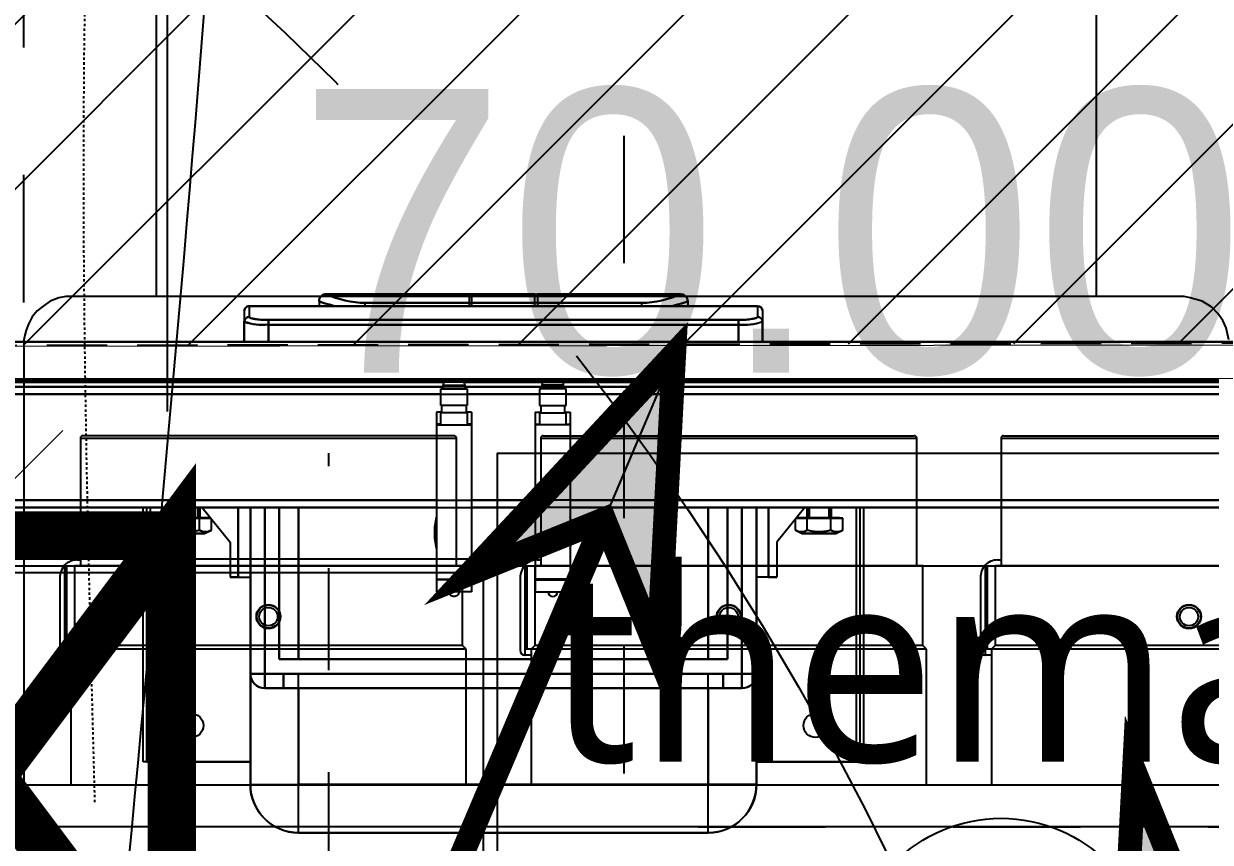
# Model space of a CAD drawing. Extents: x -2932 to 12371, y 2178 to 6224.
# Drawn here: x 4567.06 to 4616.3, y 4710.69 to 4744.65 of the extents above; entities that cross this region are included whole.
import ezdxf

# ---------------------------------------------------------------- set-up
doc = ezdxf.new("R2010")
doc.units = 0
doc.header["$PDMODE"] = 67
for name, pattern in [('ACAD_ISO02W100', [15, 12, -3]), ('prlm_ef', [0.165, 0.1, -0.065]), ('prlm_vmc', [0.282222, 0.141111, -0.141111]), ('Style de ligne -1', [0.41664, 0.20828, -0.20836]), ('Style de ligne -13', [0.147638, 0.098425, -0.049213])]:
    doc.linetypes.add(name, pattern=pattern)
doc.layers.get('0').update_dxf_attribs({"color": 252})
doc.layers.add('_GAZELEC-BOITE INCORPO', color=36, linetype='Continuous', lineweight=18)
doc.layers.add('_GAZELEC-RESERVATION 2', color=6, linetype='Continuous', lineweight=18)
for name, color, linetype in [('_GAZELEC-EAU CHAUDE', 1, 'Continuous'), ('B aménagement intérieur', 252, 'Continuous'), ('B GÈnÈral_Hatch', 252, 'Continuous'), ('B Général', 252, 'Continuous'), ('C ANNOTATIONS-prestations', 252, 'Continuous'), ('D SURFACES-shab', 252, 'Continuous'), ('GAZ-EU FLECHE', 42, 'Continuous'), ('GAZ-FLECHE VMC', 93, 'Continuous'), ('GAZ-GAZ N-1', 202, 'Continuous'), ('MTI900_Alu', 252, 'Continuous'), ('prlm-CHAUFF', 30, 'Continuous'), ('prlm-EAU-EF', 161, 'Continuous'), ('prlm-MOD', 64, 'Continuous')]:
    doc.layers.add(name, color=color, linetype=linetype)
doc.layers.add('prlm-ZEROPLOT', color=254, linetype='Continuous', plot=False)
doc.styles.add('Arial', font='arial.ttf')
doc.styles.add('Eurostile', font='')
doc.styles.add('prlm-chauff', font='trebucbi.ttf', dxfattribs={"height": 18})
doc.styles.get('Eurostile').set_extended_font_data('Eurostile')
doc.dimstyles.new('200', dxfattribs={"dimscale": 0.1, "dimtxt": 150, "dimasz": 25, "dimexe": 50, "dimexo": 50, "dimgap": 20, "dimtad": 1, "dimdec": 0, "dimdsep": 46, "dimtxsty": 'Arial', "dimblk1": 'DOTBLANK', "dimblk2": 'DOTBLANK', "dimsah": 1, "dimcen": 25, "dimclrd": 5, "dimclre": 5, "dimadec": 0, "dimazin": 0, "dimtfac": 1, "dimtdec": 0, "dimtmove": 0, "dimatfit": 3, "dimldrblk": 'DOTBLANK', "dimfxl": 50, "dimtolj": 1, "dimtzin": 0, "dimarcsym": 0})
doc.dimstyles.new('Arch', dxfattribs={"dimtxt": 11.765001, "dimasz": 11.224121, "dimexe": 15.875, "dimexo": 7.9375, "dimgap": 7.9375, "dimtad": 1, "dimdec": 1, "dimtxsty": 'Eurostile', "dimblk": 'B n1.VW_SLASH', "dimblk1": 'B n1.VW_SLASH', "dimblk2": 'B n1.VW_SLASH', "dimcen": 0, "dimdle": 7.9375, "dimazin": 0, "dimtfac": 1, "dimtdec": 1, "dimtix": 1, "dimtmove": 0, "dimatfit": 0, "dimldrblk": 'B n1.VW_FILLEDARROW', "dimfxl": 1, "dimfrac": 2, "dimtolj": 1, "dimarcsym": 0})

# ---------------------------------------------------------------- blocks, each defined once
blk = doc.blocks.new('A n1.200_wc-2')
at = {"layer": 'B Général', "linetype": 'Continuous'}
for p, q in [((-24.9, 0.1), (24.9, 0.1)), ((25, -20.1), (25, 0)), ((-19.5, -44.2), (-19.5, -21.9)), ((19.5, -44.2), (19.5, -21.9))]:
    blk.add_line(p, q, dxfattribs=at)
at = {"layer": 'B Général', "linetype": 'Continuous', "flags": 128}
blk.add_lwpolyline([(-25, -20.1), (-24.9, -20.6), (-24.75, -20.9), (-24.55, -21.2), (-24.3, -21.45), (-23.9, -21.7), (-23.4, -21.85), (-23.15, -21.9), (23.25, -21.9), (23.55, -21.85), (23.9, -21.7), (24.2, -21.5), (24.45, -21.3), (24.65, -21.05), (24.8, -20.75), (24.9, -20.5), (24.95, -20.3), (25, -20.1)], dxfattribs=at)
at = {"layer": 'B Général', "linetype": 'Continuous'}
blk.add_arc((24.9, 0), 0.1, 0, 90, dxfattribs=at)
blk = doc.blocks.new('A n1.Groupe-6-1')
at = {"layer": 'B Général', "linetype": 'Style de ligne -1', "ltscale": 25.4, "flags": 128}
blk.add_lwpolyline([(-35.4, 7.6), (35.6, 7.6), (35.6, -32.4), (-35.4, -32.4)], close=True, dxfattribs=at)
at = {"layer": 'B Général', "xscale": -1, "rotation": 270}
blk.add_blockref('A n1.200_wc-2', (35.5, 7.5), dxfattribs=at)
blk = doc.blocks.new('A n1.WC-plan-PMR')
at = {"layer": 'B Général', "linetype": 'Style de ligne -1', "ltscale": 25.4, "flags": 128}
blk.add_lwpolyline([(-114.5, 112.5), (15.5, 112.5), (15.5, 32.5), (-114.5, 32.5)], close=True, dxfattribs=at)
at = {"layer": 'B Général'}
blk.add_blockref('A n1.Groupe-6-1', (0, 0), dxfattribs=at)
blk = doc.blocks.new('A n1.T2 A25 (2D)')
at = {"layer": 'B GÈnÈral_Hatch', "linetype": 'Continuous'}
h = blk.add_hatch(dxfattribs=at)
h.set_pattern_fill('F_P__SOFFITE', color=256, style=0, pattern_type=2)
h.set_pattern_definition([(45, (0, 0.2205), (-3.527778, 3.30729), [])])
h.paths.add_polyline_path([(-48.998, 18.989), (-339.998, 18.989), (-339.996, -402.143), (-255.997, -402.143), (-255.996, -314.327), (-160.993, -314.143), (-160.997, -126.192), (-48.999, -126.192)])
at = {"layer": 'B Général', "linetype": 'Style de ligne -13', "ltscale": 25.4, "flags": 128}
blk.add_lwpolyline([(-48.998, 18.989), (-339.998, 18.989), (-339.996, -402.143), (-255.997, -402.143), (-255.996, -314.327), (-160.993, -314.143), (-160.997, -126.192), (-48.999, -126.192)], close=True, dxfattribs=at)
at = {"layer": 'D SURFACES-shab', "lineweight": 18, "flags": 128}
blk.add_lwpolyline([(-340.999, -401.96), (-255.997, -401.96), (-255.996, -314.327), (-160.996, -314.235), (-160.998, -281.9), (-160.998, -130.966), (-258.956, -130.966), (-258.999, -76.01), (-340.999, -76.01)], close=True, dxfattribs=at)
at = {"layer": 'B Général', "xscale": -1, "rotation": 90}
blk.add_blockref('A n1.WC-plan-PMR', (-193.399, -298.643), dxfattribs=at)
blk = doc.blocks.new('A n1.G 100_80')
at = {"layer": 'B Général', "linetype": 'Continuous'}
for p, q in [((48.52, 43.75), (48.52, -43.75)), ((49.353, 10.75), (48.52, 10.75)), ((49.8, 10.75), (49.353, 10.75)), ((50, 10.55), (49.551, 10.55)), ((50, 10.55), (50, 7.06)), ((48.52, 9.75), (49.23, 9.75)), ((49.23, 9.75), (49.23, -9.75)), ((49.428, 9.75), (49.23, 9.75)), ((49.428, -9.75), (49.428, 9.75)), ((50.2, 7.65), (50, 7.65)), ((50.5, 7.35), (50.5, 7.35)), ((50.5, 7.35), (50.5, 1.416)), ((49.997, -5.76), (49.997, 5.76)), ((49.997, 5.74), (50.134, 5.74)), ((50.134, 1.416), (50.134, 5.74)), ((50.134, 1.416), (49.997, 1.416)), ((49.997, 1.307), (50.134, 1.307)), ((50.5, 1.416), (50.134, 1.416)), ((50.134, -5.74), (50.134, 1.307)), ((50.134, 1.307), (50.5, 1.307)), ((50.5, 1.307), (50.5, -7.35)), ((49.997, -5.74), (50.134, -5.74)), ((50, -7.037), (50, -10.55)), ((50.5, -7.35), (50.5, -7.35)), ((50.2, -7.65), (50, -7.65)), ((49.23, -9.75), (48.52, -9.75)), ((49.23, -9.75), (49.428, -9.75)), ((48.52, -10.75), (49.353, -10.75)), ((49.8, -10.75), (49.353, -10.75)), ((50, -10.55), (49.551, -10.55))]:
    blk.add_line(p, q, dxfattribs=at)
at = {"layer": 'B Général', "linetype": 'Continuous', "flags": 128}
blk.add_lwpolyline([(9.5, -45), (9.5, 45), (48.52, 45), (48.52, -45)], close=True, dxfattribs=at)
for points in [[(49.23, 9.75, -0.052931), (49.238, 10.257, -0.052931), (49.353, 10.75)], [(49.8, 10.75, -0.198912), (49.941, 10.691, -0.198912), (50, 10.55)], [(49.998, 6.954, -0.015616), (50.088, 7.305, -0.015616), (50.2, 7.65)], [(50.2, 7.65, -0.198912), (50.412, 7.562, -0.198912), (50.5, 7.35)], [(50.134, 5.74, -0.052763), (50.232, 6.564, -0.052763), (50.5, 7.35)], [(50, -7.055), (50, -7.051, -0.000336), (49.997, -5.769), (49.997, -5.76)], [(50.5, -7.35, -0.052495), (50.232, -6.564, -0.052495), (50.134, -5.74)], [(50.2, -7.65, -0.015662), (50.088, -7.305, -0.015662), (49.998, -6.954)], [(50.5, -7.35, -0.198912), (50.412, -7.562, -0.198912), (50.2, -7.65)], [(49.353, -10.75, -0.057305), (49.234, -10.257, -0.057305), (49.23, -9.75)], [(50, -10.55, -0.198912), (49.941, -10.691, -0.198912), (49.8, -10.75)]]:
    blk.add_lwpolyline(points, format="xyb", dxfattribs=at)
blk.add_lwpolyline([(49.997, 5.76), (50, 7.067), (50, 7.068)], dxfattribs=at)
at = {"layer": 'B Général', "linetype": 'Continuous'}
for points, knots in [([(49.353, 10.75), (49.355, 10.75), (49.382, 10.75), (49.428, 10.736), (49.462, 10.717), (49.488, 10.698), (49.509, 10.674), (49.527, 10.647), (49.539, 10.619), (49.55, 10.579), (49.551, 10.554), (49.551, 10.552), (49.551, 10.55)], [0, 0, 0, 1, 2, 3, 4, 5, 6, 7, 8, 9, 9, 10, 10, 10]), ([(49.428, 9.75), (49.426, 10.038), (49.478, 10.413), (49.517, 10.522), (49.54, 10.549), (49.55, 10.55), (49.551, 10.55), (49.551, 10.55)], [0, 0, 0, 1, 2, 3, 4, 4, 5, 5, 5]), ([(49.551, -10.55), (49.517, -10.533), (49.484, -10.424), (49.425, -10.055), (49.428, -9.753), (49.428, -9.752), (49.428, -9.75)], [0, 0, 0, 1, 2, 3, 3, 4, 4, 4]), ([(49.551, -10.55), (49.551, -10.552), (49.55, -10.579), (49.537, -10.626), (49.518, -10.661), (49.499, -10.686), (49.475, -10.708), (49.449, -10.726), (49.421, -10.738), (49.382, -10.749), (49.356, -10.75), (49.355, -10.75), (49.353, -10.75)], [0, 0, 0, 1, 2, 3, 4, 5, 6, 7, 8, 9, 9, 10, 10, 10])]:
    blk.add_open_spline(points, degree=2, knots=knots, dxfattribs=at)
at = {"layer": 'C ANNOTATIONS-prestations'}
for p, q in [((46.87, 43.75), (46.87, -43.75)), ((46.97, -43.75), (46.97, 43.75)), ((41.65, 2.775), (41.65, 40.287)), ((41.95, 2.775), (41.95, 40.274)), ((46.35, 2.6), (46.35, 36.034)), ((46.65, 35.974), (46.65, 2.5)), ((46.85, 31.75), (46.85, 2.433)), ((31.1, 14.95), (41.65, 14.95)), ((31.1, 14.8), (31.1, 14.95)), ((31.1, 14.8), (41.65, 14.8)), ((31.1, 14.8), (31.1, 14.65)), ((31.1, 14.65), (31.1, 10.5)), ((31.1, 14.65), (41.65, 14.65)), ((40.56, 13.8), (40.704, 14.082)), ((40.56, 13.8), (40.56, 12.4)), ((40.704, 14.082), (41.2, 14.082)), ((41.2, 14.082), (41.2, 13.836)), ((41.2, 13.95), (41.22, 13.95)), ((41.2, 13.836), (41.2, 13.591)), ((41.22, 13.95), (41.22, 12.25)), ((40.704, 13.591), (41.2, 13.591)), ((41.2, 13.591), (41.2, 13.1)), ((41.22, 13.6), (41.65, 13.6)), ((41.65, 13.508), (41.22, 13.508)), ((41.2, 13.1), (41.2, 12.609)), ((41.65, 12.504), (40.205, 11.342)), ((40.704, 12.119), (40.56, 12.4)), ((40.704, 12.609), (41.2, 12.609)), ((41.2, 12.609), (41.2, 12.364)), ((41.2, 12.364), (41.2, 12.142)), ((41.65, 12.692), (41.22, 12.692)), ((41.65, 12.6), (41.22, 12.6)), ((40.704, 12.119), (41.171, 12.119)), ((41.22, 12.25), (41.2, 12.25)), ((38.75, 11.342), (38.75, 11)), ((40.205, 11.342), (38.75, 11.342)), ((38.75, 11), (41.65, 11)), ((38.75, 11), (38.75, 10.5)), ((34.75, 10.5), (30.15, 10.5)), ((30.15, 10.5), (30.15, 8.5)), ((41.65, 10.5), (34.75, 10.5)), ((34.75, 9.9), (34.75, 10.5)), ((34.15, 9.9), (34.15, 9.125)), ((34.75, 9.9), (34.15, 9.9)), ((34.75, 9.9), (41.65, 9.9)), ((34.75, 9.125), (34.75, 9.9)), ((34.15, 8.5), (34.15, 9.125)), ((34.75, 9.125), (34.15, 9.125)), ((35.35, -9.3), (35.35, 9.3)), ((41.65, 9.3), (35.35, 9.3)), ((28.15, 8.5), (28.15, -8.5)), ((28.15, 8.5), (30.15, 8.5)), ((30.15, -8.5), (30.15, 8.5)), ((30.15, 8.5), (34.15, 8.5)), ((34.15, 8.5), (34.15, -8.5)), ((34.15, 8.5), (34.742, 8.5)), ((34.742, -8.5), (34.742, 8.5)), ((41.65, 8.5), (35.35, 8.5)), ((38.65, 2.775), (38.15, 2.775)), ((38.15, 1.325), (38.15, 2.775)), ((38.65, 1.325), (38.65, 2.775)), ((38.675, 2.775), (38.65, 2.775)), ((38.675, 2.775), (38.675, 1.325)), ((45.075, 2.775), (38.675, 2.775)), ((45.075, 2.775), (45.075, 1.325)), ((45.1, 2.775), (45.075, 2.775)), ((45.075, 2.6), (45.575, 2.6)), ((45.6, 2.775), (45.1, 2.775)), ((45.1, 2.6), (45.1, 2.775)), ((45.575, 1.5), (45.575, 2.6)), ((45.575, 2.55), (45.875, 2.55)), ((45.6, 2.55), (45.6, 2.775)), ((45.875, 1.5), (45.875, 2.6)), ((45.875, 2.6), (46.575, 2.6)), ((46.575, 2.6), (46.575, 1.5)), ((46.575, 2.5), (46.725, 2.5)), ((46.725, 2.5), (46.725, 1.6)), ((45.575, 1.5), (45.075, 1.5)), ((45.1, 1.325), (45.1, 1.5)), ((45.875, 1.55), (45.575, 1.55)), ((45.6, 1.325), (45.6, 1.55)), ((46.575, 1.5), (45.875, 1.5)), ((46.35, -36.044), (46.35, 1.5)), ((46.725, 1.6), (46.575, 1.6)), ((46.65, 1.6), (46.65, -35.984)), ((46.85, 1.667), (46.85, -31.75)), ((38.65, 1.325), (38.15, 1.325)), ((38.675, 1.325), (38.65, 1.325)), ((45.075, 1.325), (38.675, 1.325)), ((41.65, -40.287), (41.65, 1.325)), ((41.95, -40.274), (41.95, 1.325)), ((45.1, 1.325), (45.075, 1.325)), ((45.6, 1.325), (45.1, 1.325)), ((28.15, -8.5), (30.15, -8.5)), ((34.15, -8.5), (30.15, -8.5)), ((30.15, -10.5), (30.15, -8.5)), ((34.15, -9.124), (34.15, -8.5)), ((34.15, -8.5), (34.742, -8.5)), ((35.35, -8.5), (41.65, -8.5)), ((34.15, -9.124), (34.15, -9.9)), ((34.15, -9.124), (34.75, -9.124)), ((34.75, -9.9), (34.75, -9.124)), ((35.35, -9.3), (41.65, -9.3)), ((34.15, -9.9), (34.75, -9.9)), ((41.65, -9.9), (34.75, -9.9)), ((34.75, -10.5), (34.75, -9.9)), ((30.15, -10.5), (34.75, -10.5)), ((31.1, -10.5), (31.1, -14.65)), ((34.75, -10.5), (41.65, -10.5)), ((38.75, -11), (38.75, -10.5)), ((41.65, -11), (38.75, -11)), ((38.75, -11), (38.75, -11.342)), ((40.205, -11.342), (38.75, -11.342)), ((41.65, -12.504), (40.205, -11.342)), ((40.56, -12.4), (40.704, -12.118)), ((40.704, -12.118), (41.171, -12.118)), ((41.2, -12.142), (41.2, -12.364)), ((41.2, -12.25), (41.22, -12.25)), ((41.22, -12.25), (41.22, -13.95)), ((40.56, -12.4), (40.56, -13.8)), ((40.704, -12.609), (41.2, -12.609)), ((41.2, -12.364), (41.2, -12.609)), ((41.2, -12.609), (41.2, -13.1)), ((41.22, -12.6), (41.65, -12.6)), ((41.65, -12.692), (41.22, -12.692)), ((41.2, -13.1), (41.2, -13.591)), ((40.704, -13.591), (41.2, -13.591)), ((41.2, -13.591), (41.2, -13.836)), ((41.65, -13.508), (41.22, -13.508)), ((41.65, -13.6), (41.22, -13.6)), ((40.704, -14.081), (40.56, -13.8)), ((40.704, -14.081), (41.2, -14.081)), ((41.2, -13.836), (41.2, -14.081)), ((41.22, -13.95), (41.2, -13.95)), ((31.1, -14.65), (31.1, -14.8)), ((31.1, -14.65), (41.65, -14.65)), ((31.1, -14.8), (41.65, -14.8)), ((31.1, -14.8), (31.1, -14.95)), ((31.1, -14.95), (41.65, -14.95))]:
    blk.add_line(p, q, dxfattribs=at)
at = {"layer": 'C ANNOTATIONS-prestations', "flags": 128}
for points in [[(40.704, 13.591, -0.132797), (40.637, 13.836, -0.132797), (40.704, 14.082)], [(40.704, 12.119, -0.132797), (40.637, 12.364, -0.132797), (40.704, 12.609)], [(28.15, 8.5, -0.198912), (28.736, 9.914, -0.198912), (30.15, 10.5)], [(34.15, 9.9, -0.198912), (34.326, 10.324, -0.198912), (34.75, 10.5)], [(39.95, 2.775, -0.057544), (40.6, 2.85, -0.057544), (41.25, 2.775)], [(46.725, 2.5, -0.16547), (46.816, 2.469, -0.16547), (46.87, 2.388)], [(38.15, 1.85, -0.414214), (37.95, 2.05, -0.414214), (38.15, 2.25)], [(46.87, 1.712, -0.16547), (46.816, 1.631, -0.16547), (46.725, 1.6)], [(30.15, -10.5, -0.198912), (28.736, -9.914, -0.198912), (28.15, -8.5)], [(34.75, -10.5, -0.198912), (34.326, -10.324, -0.198912), (34.15, -9.9)], [(40.704, -12.609, -0.132797), (40.637, -12.364, -0.132797), (40.704, -12.118)], [(40.704, -14.081, -0.132797), (40.637, -13.836, -0.132797), (40.704, -13.591)]]:
    blk.add_lwpolyline(points, format="xyb", dxfattribs=at)
blk.add_lwpolyline([(34.75, -9.124), (34.742, -8.506), (34.742, -8.5)], dxfattribs=at)
at = {"layer": 'C ANNOTATIONS-prestations'}
for centre in [(32.6, 12.95), (32.6, -12.95)]:
    blk.add_circle(centre, 0.5, dxfattribs=at)
for points in [[(40.704, 13.591), (40.575, 13.098), (40.702, 12.615), (40.703, 12.612), (40.704, 12.609)], [(34.742, 8.5), (34.746, 8.812), (34.75, 9.118), (34.75, 9.121), (34.75, 9.125)], [(40.704, -12.609), (40.575, -13.102), (40.702, -13.585), (40.703, -13.588), (40.704, -13.591)]]:
    blk.add_open_spline(points, degree=2, knots=[0, 0, 0, 1, 1, 2, 2, 2], dxfattribs=at)
blk = doc.blocks.new('xi.thema+')
at = {"layer": 'prlm-CHAUFF', "color": 7, "linetype": 'prlm_vmc', "ltscale": 30}
blk.add_lwpolyline([(-27.9, 0), (-27.9, 34.4)], dxfattribs=at)
at = {"layer": 'prlm-CHAUFF', "color": 0}
blk.add_lwpolyline([(-20.9, 0), (-20.9, 34.4), (20.9, 34.4), (20.9, 0)], close=True, dxfattribs=at)
blk.add_circle((0, 13), 6.25, dxfattribs=at)
at = {"layer": 'prlm-CHAUFF', "color": 0, "insert": (0, 25.539), "char_height": 8, "width": 7.19706, "attachment_point": 5, "style": 'prlm-chauff'}
blk.add_mtext('thema+', dxfattribs=at)
blk = doc.blocks.new('A n1.MTI900_Alu_390')
at = {"layer": 'MTI900_Alu', "color": 1, "linetype": 'Continuous'}
for p, q in [((-0.85, -1.865), (0.85, -1.865)), ((-0.85, -1.865), (-0.85, -2.065)), ((0.85, -1.865), (0.85, -2.065)), ((-1.05, -2.525), (-1.05, -2.065)), ((-1.05, -2.065), (-0.85, -2.065)), ((0.85, -2.065), (-0.85, -2.065)), ((-0.85, -2.065), (-0.85, -2.465)), ((0.85, -2.465), (0.85, -2.065)), ((1.05, -2.065), (0.85, -2.065)), ((1.05, -2.065), (1.05, -2.525)), ((-1.495, -2.16), (-1.495, -3.215)), ((-1.48, -2.16), (-1.495, -2.16)), ((-1.48, -2.16), (-1.48, -3.215)), ((-1.48, -2.16), (-1.465, -2.16)), ((-1.465, -2.16), (-1.05, -2.16)), ((-1.465, -2.16), (-1.465, -3.215)), ((1.05, -2.16), (1.465, -2.16)), ((1.465, -2.16), (1.48, -2.16)), ((1.465, -2.16), (1.465, -3.215)), ((1.48, -2.16), (1.48, -3.215)), ((1.48, -2.16), (1.495, -2.16)), ((1.495, -2.16), (1.495, -3.215)), ((-0.99, -2.465), (-0.9124, -2.465)), ((-0.99, -2.525), (-0.99, -2.465)), ((-0.85, -2.465), (-0.9124, -2.465)), ((-0.9124, -2.525), (-0.9124, -2.465)), ((-0.85, -2.465), (0.85, -2.465)), ((-0.85, -2.465), (-0.85, -2.5242)), ((0.9124, -2.465), (0.85, -2.465)), ((0.85, -2.465), (0.85, -2.5242)), ((0.9124, -2.465), (0.99, -2.465)), ((0.9124, -2.465), (0.9124, -2.525)), ((0.99, -2.465), (0.99, -2.525)), ((-1.05, -3.215), (-1.05, -2.525)), ((-0.99, -2.525), (-1.05, -2.525)), ((-0.99, -2.525), (-0.99, -3.215)), ((-0.9124, -2.525), (-0.99, -2.525)), ((0.85, -2.5242), (-0.85, -2.5242)), ((0.99, -2.525), (0.9124, -2.525)), ((0.99, -3.215), (0.99, -2.525)), ((1.05, -2.525), (0.99, -2.525)), ((1.05, -2.525), (1.05, -3.215)), ((0.93, -2.585), (-0.93, -2.585)), ((-0.93, -3.215), (-0.93, -2.585)), ((-0.85, -3.215), (-0.85, -2.585)), ((0.85, -2.585), (0.85, -3.215)), ((0.93, -2.585), (0.93, -3.215)), ((-0.2775, -2.915), (-0.2775, -2.865)), ((-0.1325, -2.865), (-0.2775, -2.865)), ((-0.1325, -2.915), (-0.1325, -2.865)), ((-1.1342, -2.925), (-1.1, -2.925)), ((-1.1342, -3.0705), (-1.1342, -2.925)), ((-1.1, -2.925), (-1.1, -3.215)), ((-1.1, -2.925), (-1.05, -2.925)), ((-0.1325, -2.915), (-0.2775, -2.915)), ((-0.2775, -2.9175), (-0.2775, -2.915)), ((-0.2775, -2.9175), (-0.1325, -2.9175)), ((-0.2775, -3.5575), (-0.2775, -2.9175)), ((-0.1325, -2.9175), (-0.1325, -2.915)), ((-0.1325, -3.5575), (-0.1325, -2.9175)), ((1.1, -2.925), (1.05, -2.925)), ((1.1, -3.215), (1.1, -2.925)), ((1.1, -2.925), (1.1342, -2.925)), ((1.1342, -3.0705), (1.1342, -2.925)), ((-1.2504, -3.215), (-1.1342, -3.0705)), ((1.2504, -3.215), (1.1342, -3.0705)), ((-1.38, -3.106), (-1.4081, -3.1204)), ((-1.4081, -3.1204), (-1.4081, -3.17)), ((-1.38, -3.106), (-1.24, -3.106)), ((-1.3591, -3.1204), (-1.3591, -3.17)), ((-1.2609, -3.1204), (-1.2609, -3.17)), ((-1.2119, -3.1204), (-1.24, -3.106)), ((-1.2119, -3.1204), (-1.2119, -3.1671)), ((1.24, -3.106), (1.2119, -3.1204)), ((1.2119, -3.1204), (1.2119, -3.1671)), ((1.24, -3.106), (1.38, -3.106)), ((1.2609, -3.1204), (1.2609, -3.17)), ((1.3591, -3.1204), (1.3591, -3.17)), ((1.4081, -3.1204), (1.38, -3.106)), ((1.4081, -3.1204), (1.4081, -3.17)), ((-1.4081, -3.17), (-1.3836, -3.17)), ((-1.395, -3.17), (-1.395, -3.172)), ((-1.395, -3.172), (-1.225, -3.172)), ((-1.3836, -3.17), (-1.3591, -3.17)), ((-1.36, -3.172), (-1.36, -3.215)), ((-1.3591, -3.17), (-1.31, -3.17)), ((-1.3508, -3.215), (-1.3508, -3.172)), ((-1.31, -3.17), (-1.2609, -3.17)), ((-1.2692, -3.215), (-1.2692, -3.172)), ((-1.2609, -3.17), (-1.2364, -3.17)), ((-1.26, -3.215), (-1.26, -3.172)), ((-1.2364, -3.17), (-1.2142, -3.17)), ((-1.225, -3.172), (-1.225, -3.17)), ((1.2142, -3.17), (1.2364, -3.17)), ((1.225, -3.17), (1.225, -3.172)), ((1.225, -3.172), (1.395, -3.172)), ((1.2364, -3.17), (1.2609, -3.17)), ((1.26, -3.172), (1.26, -3.215)), ((1.2609, -3.17), (1.31, -3.17)), ((1.2692, -3.215), (1.2692, -3.172)), ((1.31, -3.17), (1.3591, -3.17)), ((1.3508, -3.215), (1.3508, -3.172)), ((1.3591, -3.17), (1.3836, -3.17)), ((1.36, -3.215), (1.36, -3.172)), ((1.3836, -3.17), (1.4081, -3.17)), ((1.395, -3.172), (1.395, -3.17)), ((-0.2775, -3.215), (-4.0287, -3.215)), ((-0.2775, -3.245), (-4.0274, -3.245)), ((4.0287, -3.215), (-0.1325, -3.215)), ((4.0274, -3.245), (-0.1325, -3.245)), ((-0.2775, -3.5575), (-0.1325, -3.5575)), ((-0.2775, -3.56), (-0.2775, -3.5575)), ((-0.2775, -3.61), (-0.2775, -3.56)), ((-0.26, -3.56), (-0.2775, -3.56)), ((-0.26, -3.5575), (-0.26, -3.6075)), ((-0.15, -3.6075), (-0.15, -3.5575)), ((-0.1325, -3.56), (-0.15, -3.56)), ((-0.1325, -3.56), (-0.1325, -3.5575)), ((-0.1325, -3.61), (-0.1325, -3.56)), ((-0.255, -3.61), (-0.2775, -3.61)), ((-0.15, -3.6075), (-0.26, -3.6075)), ((-0.15, -3.6375), (-0.26, -3.6375)), ((-0.26, -3.6375), (-0.26, -3.7075)), ((-0.255, -3.6075), (-0.255, -3.6375)), ((-0.155, -3.6375), (-0.155, -3.6075)), ((-0.1325, -3.61), (-0.155, -3.61)), ((-0.15, -3.7075), (-0.15, -3.6375)), ((-0.26, -3.685), (-3.6034, -3.685)), ((3.6044, -3.685), (-0.15, -3.685)), ((-4.375, -3.737), (4.375, -3.737)), ((-3.5974, -3.715), (-0.25, -3.715)), ((-3.175, -3.735), (-0.2433, -3.735)), ((-0.26, -3.7075), (-0.15, -3.7075)), ((-0.25, -3.7075), (-0.25, -3.7225)), ((-0.25, -3.7225), (-0.16, -3.7225)), ((-0.1667, -3.735), (3.175, -3.735)), ((-0.16, -3.7225), (-0.16, -3.7075)), ((-0.16, -3.715), (3.5984, -3.715)), ((4.375, -3.747), (-4.375, -3.747)), ((-4.375, -3.902), (4.375, -3.902)), ((-1.075, -3.9853), (-1.075, -3.902)), ((-0.975, -3.902), (-0.975, -3.973)), ((0.975, -3.973), (0.975, -3.902)), ((1.075, -3.902), (1.075, -3.9853)), ((-1.075, -4.03), (-1.075, -3.9853)), ((-0.975, -3.973), (0.975, -3.973)), ((-0.975, -3.9928), (-0.975, -3.973)), ((0.975, -3.973), (0.975, -3.9928)), ((1.075, -4.03), (1.075, -3.9853)), ((-1.055, -4.05), (-1.055, -4.0051)), ((0.975, -3.9928), (-0.975, -3.9928)), ((1.055, -4.05), (1.055, -4.0051)), ((-1.055, -4.05), (-0.706, -4.05)), ((-0.765, -4.07), (-0.765, -4.05)), ((0.576, -4.0497), (-0.576, -4.0497)), ((-0.574, -4.0497), (-0.574, -4.0634)), ((-0.1416, -4.0634), (-0.574, -4.0634)), ((-0.1416, -4.0634), (-0.1416, -4.0497)), ((-0.1416, -4.1), (-0.1416, -4.0634)), ((-0.1307, -4.0497), (-0.1307, -4.0634)), ((0.574, -4.0634), (-0.1307, -4.0634)), ((-0.1307, -4.0634), (-0.1307, -4.1)), ((0.574, -4.0497), (0.574, -4.0634)), ((0.7037, -4.05), (1.055, -4.05)), ((0.765, -4.07), (0.765, -4.05)), ((-0.735, -4.1), (-0.735, -4.1)), ((-0.735, -4.1), (-0.1416, -4.1)), ((-0.1307, -4.1), (0.735, -4.1)), ((0.735, -4.1), (0.735, -4.1))]:
    blk.add_line(p, q, dxfattribs=at)
for centre in [(-1.295, -2.31), (1.295, -2.31)]:
    blk.add_circle(centre, 0.05, dxfattribs=at)
for centre, radius, start, end in [((-0.85, -2.065), 0.2, 90, 180), ((0.85, -2.065), 0.2, 0, 90), ((-0.99, -2.525), 0.06, 90, 180), ((0.99, -2.525), 0.06, 0, 90), ((-0.205, -2.865), 0.02, 0, 180), ((0, -3.11), 0.285, 166.8264, 193.1736), ((-1.3836, -3.1624), 0.0487, 59.7422, 120.2578), ((-1.2364, -3.1624), 0.0487, 59.7422, 120.2578), ((1.2364, -3.1624), 0.0487, 59.7422, 120.2578), ((1.3836, -3.1624), 0.0487, 59.7422, 120.2578), ((-0.235, -3.7225), 0.015, 180, 255.1649), ((-0.175, -3.7225), 0.015, 284.8351, 0), ((-0.9965, -4.212), 0.2399, 84.8699, 109.1091), ((0.9987, -4.1937), 0.2219, 69.8915, 96.1295), ((-1.055, -4.03), 0.02, 180, 270), ((1.055, -4.03), 0.02, 270, 0), ((-0.5689, -4.6164), 0.5805, 102.5837, 109.7412), ((-0.735, -4.07), 0.03, 180, 270), ((-0.5689, -4.4578), 0.3944, 90.7355, 114.8981), ((0.5685, -4.4598), 0.3964, 65.1634, 89.203), ((0.5693, -4.6145), 0.5786, 70.2259, 77.4042), ((0.735, -4.07), 0.03, 270, 0)]:
    blk.add_arc(centre, radius, start, end, dxfattribs=at)
for centre, major_axis, start_param, end_param in [((-1.055, -3.9853), (0.02, 0), 3.141593, 4.712389), ((1.055, -3.9853), (-0.02, 0), 1.570796, 3.141593)]:
    blk.add_ellipse(centre, major_axis=major_axis, ratio=0.989815, start_param=start_param, end_param=end_param, dxfattribs=at)
for points, knots in [([(-0.85, -2.5242), (-0.8604, -2.5242), (-0.8708, -2.5243), (-0.8916, -2.5247), (-0.902, -2.525), (-0.9124, -2.525)], [0, 0, 0, 0, 0.5, 0.5, 1, 1, 1, 1]), ([(0.9124, -2.525), (0.902, -2.525), (0.8916, -2.5247), (0.8708, -2.5243), (0.8604, -2.5242), (0.85, -2.5242)], [0, 0, 0, 0, 0.5, 0.5, 1, 1, 1, 1]), ([(-1.3591, -3.1204), (-1.3511, -3.1183), (-1.343, -3.1166), (-1.3306, -3.1149), (-1.3265, -3.1144), (-1.3182, -3.1138), (-1.3141, -3.1137), (-1.3017, -3.1137), (-1.2935, -3.1143), (-1.2772, -3.1166), (-1.269, -3.1183), (-1.2609, -3.1204)], [0, 0, 0, 0, 0.25, 0.25, 0.375, 0.375, 0.5, 0.5, 0.75, 0.75, 1, 1, 1, 1]), ([(1.2609, -3.1204), (1.269, -3.1183), (1.2772, -3.1166), (1.2935, -3.1143), (1.3017, -3.1137), (1.3141, -3.1137), (1.3182, -3.1138), (1.3265, -3.1144), (1.3306, -3.1149), (1.343, -3.1166), (1.3511, -3.1183), (1.3591, -3.1204)], [0, 0, 0, 0, 0.25, 0.25, 0.5, 0.5, 0.625, 0.625, 0.75, 0.75, 1, 1, 1, 1]), ([(-0.975, -3.9928), (-0.9803, -3.9928), (-0.9856, -3.9929), (-0.996, -3.9932), (-1.0011, -3.9934), (-1.0083, -3.9939), (-1.0107, -3.9941), (-1.0153, -3.9945), (-1.0176, -3.9947), (-1.0241, -3.9955), (-1.0281, -3.996), (-1.0355, -3.9972), (-1.0388, -3.9978), (-1.0446, -3.9991), (-1.047, -3.9998), (-1.05, -4.0009), (-1.0509, -4.0013), (-1.0524, -4.0021), (-1.053, -4.0024), (-1.0545, -4.0036), (-1.055, -4.0043), (-1.055, -4.0051)], [0, 0, 0, 0, 0.125, 0.125, 0.25, 0.25, 0.3125, 0.3125, 0.375, 0.375, 0.5, 0.5, 0.625, 0.625, 0.75, 0.75, 0.8125, 0.8125, 0.875, 0.875, 1, 1, 1, 1]), ([(1.055, -4.0051), (1.055, -4.0043), (1.0545, -4.0036), (1.053, -4.0024), (1.0523, -4.002), (1.0508, -4.0013), (1.0491, -4.0006), (1.0469, -3.9998), (1.0444, -3.9991), (1.0431, -3.9988), (1.0387, -3.9978), (1.0354, -3.9971), (1.0299, -3.9963), (1.028, -3.996), (1.0239, -3.9955), (1.0218, -3.9952), (1.0153, -3.9945), (1.0107, -3.9941), (1.0034, -3.9936), (1.0009, -3.9935), (0.9958, -3.9932), (0.9933, -3.9931), (0.9856, -3.9929), (0.9803, -3.9928), (0.975, -3.9928)], [0, 0, 0, 0, 0.125, 0.125, 0.1875, 0.1875, 0.25, 0.3125, 0.3125, 0.375, 0.375, 0.5, 0.5, 0.5625, 0.5625, 0.625, 0.625, 0.75, 0.75, 0.8125, 0.8125, 0.875, 0.875, 1, 1, 1, 1]), ([(-0.576, -4.0497), (-0.5891, -4.0497), (-0.6021, -4.0497), (-0.6211, -4.0498), (-0.6274, -4.0498), (-0.6399, -4.0498), (-0.6461, -4.0498), (-0.6642, -4.0499), (-0.6756, -4.0499), (-0.6918, -4.05), (-0.6971, -4.05), (-0.7038, -4.05), (-0.7053, -4.05), (-0.7068, -4.05)], [0, 0, 0, 0, 0.125, 0.125, 0.1875, 0.1875, 0.25, 0.25, 0.375, 0.375, 0.4375, 0.4375, 0.4568651, 0.4568651, 0.4568651, 0.4568651]), ([(0.7055, -4.05), (0.6995, -4.05), (0.6933, -4.05), (0.6813, -4.05), (0.6756, -4.0499), (0.6642, -4.0499), (0.6524, -4.0499), (0.6402, -4.0498), (0.6278, -4.0498), (0.6214, -4.0498), (0.6021, -4.0497), (0.5891, -4.0497), (0.576, -4.0497)], [0.5494968, 0.5494968, 0.5494968, 0.5494968, 0.625, 0.625, 0.6875, 0.6875, 0.75, 0.8125, 0.8125, 0.875, 0.875, 1, 1, 1, 1])]:
    blk.add_open_spline(points, degree=3, knots=knots, dxfattribs=at)
blk = doc.blocks.new('xi.uta-yzen-g')
at = {"layer": 'prlm-CHAUFF', "ltscale": 50}
for p, q in [((-17.3, 35.02), (-1.7, 35.02)), ((-17.3, 35.02), (-17.3, 29.72)), ((-1.8, 35.12), (-17.2, 35.12)), ((-1.7, 29.72), (-1.7, 35.02)), ((1.8, 35.02), (17.4, 35.02)), ((1.8, 35.02), (1.8, 29.72)), ((1.9, 35.12), (17.3, 35.12)), ((17.4, 29.72), (17.4, 35.02)), ((20.9, 35.02), (36.5, 35.02)), ((20.9, 35.02), (20.9, 29.72)), ((21, 35.12), (36.4, 35.12)), ((-17.956, 29.72), (-17.55, 29.72)), ((-17.956, 29.72), (-17.956, 26.02)), ((-17.9, 29.72), (-17.9, 26.27)), ((-17.88, 29.72), (-17.88, 26.27)), ((-1.45, 29.72), (-17.55, 29.72)), ((-17.55, 29.72), (-17.55, 26.42)), ((-17.45, 29.97), (-17.3, 29.97)), ((-1.45, 26.42), (-1.45, 29.72)), ((1.144, 29.72), (1.55, 29.72)), ((1.144, 29.72), (1.144, 26.02)), ((1.2, 29.72), (1.2, 26.27)), ((1.22, 29.72), (1.22, 26.27)), ((17.65, 29.72), (1.55, 29.72)), ((1.55, 29.72), (1.55, 26.42)), ((1.65, 29.97), (1.8, 29.97)), ((17.65, 26.42), (17.65, 29.72)), ((20.244, 29.72), (20.65, 29.72)), ((20.244, 29.72), (20.244, 26.02)), ((20.3, 29.72), (20.3, 26.27)), ((20.32, 29.72), (20.32, 26.27)), ((36.75, 29.72), (20.65, 29.72)), ((20.65, 29.72), (20.65, 26.42)), ((20.75, 29.97), (20.9, 29.97)), ((-18.15, 29.216), (-18.15, 26.22)), ((0.95, 29.216), (0.95, 26.22)), ((20.05, 29.216), (20.05, 26.22)), ((-17.9, 28.42), (-17.88, 28.42)), ((-17.88, 28.07), (-17.9, 28.07)), ((1.2, 28.42), (1.22, 28.42)), ((1.22, 28.07), (1.2, 28.07)), ((20.3, 28.42), (20.32, 28.42)), ((20.32, 28.07), (20.3, 28.07)), ((-17.9, 27.693), (-17.88, 27.693)), ((1.2, 27.693), (1.22, 27.693)), ((20.3, 27.693), (20.32, 27.693)), ((-17.88, 27.343), (-17.9, 27.343)), ((-17.9, 27.293), (-17.88, 27.293)), ((-17.88, 27.193), (-17.9, 27.193)), ((1.22, 27.343), (1.2, 27.343)), ((1.2, 27.293), (1.22, 27.293)), ((1.22, 27.193), (1.2, 27.193)), ((20.32, 27.343), (20.3, 27.343)), ((20.3, 27.293), (20.32, 27.293)), ((20.32, 27.193), (20.3, 27.193)), ((-17.88, 26.27), (-17.9, 26.27)), ((-17.7, 26.27), (-17.88, 26.27)), ((-17.55, 26.42), (-17.7, 26.27)), ((-1.3, 26.27), (-17.7, 26.27)), ((-17.7, 26.27), (-17.7, 20.62)), ((-1.45, 26.42), (-17.55, 26.42)), ((-1.3, 26.27), (-1.45, 26.42)), ((-1.3, 20.62), (-1.3, 26.27)), ((1.22, 26.27), (1.2, 26.27)), ((1.4, 26.27), (1.22, 26.27)), ((1.55, 26.42), (1.4, 26.27)), ((17.8, 26.27), (1.4, 26.27)), ((1.4, 26.27), (1.4, 20.62)), ((17.65, 26.42), (1.55, 26.42)), ((17.8, 26.27), (17.65, 26.42)), ((17.8, 20.62), (17.8, 26.27)), ((20.32, 26.27), (20.3, 26.27)), ((20.5, 26.27), (20.32, 26.27)), ((20.65, 26.42), (20.5, 26.27)), ((36.9, 26.27), (20.5, 26.27)), ((20.5, 26.27), (20.5, 20.62)), ((36.75, 26.42), (20.65, 26.42)), ((-17.7, 26.02), (-17.95, 26.02)), ((1.4, 26.02), (1.15, 26.02)), ((20.5, 26.02), (20.25, 26.02))]:
    blk.add_line(p, q, dxfattribs=at)
for points in [[(-39, 30), (-39, 0), (0, 0), (0, 30)], [(-38.429, 29.429), (-38.429, 0.571), (-0.571, 0.571), (-0.571, 29.429)], [(-40.5, 20.62), (-40.5, 3.9), (40.5, 3.9), (40.5, 20.62)]]:
    blk.add_lwpolyline(points, close=True, dxfattribs=at)
for centre, radius in [((-9.5, 27.62), 0.5), ((-9.5, 27.62), 0.48), ((9.6, 27.62), 0.5), ((9.6, 27.62), 0.48), ((28.7, 27.62), 0.5), ((28.7, 27.62), 0.48), ((-9.5, 27.62), 0.38), ((9.6, 27.62), 0.38), ((28.7, 27.62), 0.38)]:
    blk.add_circle(centre, radius, dxfattribs=at)
for centre, radius, start, end in [((-17.2, 35.02), 0.1, 90, 180), ((-1.8, 35.02), 0.1, 0, 90), ((1.9, 35.02), 0.1, 90, 180), ((17.3, 35.02), 0.1, 0, 90), ((21, 35.02), 0.1, 90, 180), ((-17.375, 29.24), 0.776, 138.5248, 181.7675), ((-17.45, 29.27), 0.7, 90, 136.2731), ((1.725, 29.24), 0.776, 138.5248, 181.7675), ((1.65, 29.27), 0.7, 90, 136.2731), ((20.825, 29.24), 0.776, 138.5248, 181.7675), ((20.75, 29.27), 0.7, 90, 136.2731), ((-17.95, 26.22), 0.2, 180, 268.3239), ((1.15, 26.22), 0.2, 180, 268.3239), ((20.25, 26.22), 0.2, 180, 268.3239), ((-17.95, 26.22), 0.2, 268.3239, 270), ((1.15, 26.22), 0.2, 268.3239, 270), ((20.25, 26.22), 0.2, 268.3239, 270)]:
    blk.add_arc(centre, radius, start, end, dxfattribs=at)
for centre, major_axis, ratio, start_param, end_param in [((-17.45, 28.959), (-0.45, 0), 0.974723, 5.983927, 6.283185), ((1.65, 28.959), (-0.45, 0), 0.974723, 5.983927, 6.283185), ((20.75, 28.959), (-0.45, 0), 0.974723, 5.983927, 6.283185), ((-17.45, 28.603), (-0.45, 0), 0.974723, 5.983927, 6.283185), ((-16.65, 28.603), (-1.25, 0), 0.146694, 0, 0.179125), ((1.65, 28.603), (-0.45, 0), 0.974723, 5.983927, 6.283185), ((2.45, 28.603), (-1.25, 0), 0.146694, 0, 0.179125), ((20.75, 28.603), (-0.45, 0), 0.974723, 5.983927, 6.283185), ((21.55, 28.603), (-1.25, 0), 0.146694, 0, 0.179125)]:
    blk.add_ellipse(centre, major_axis=major_axis, ratio=ratio, start_param=start_param, end_param=end_param, dxfattribs=at)
for points in [[(-17.882, 29.391), (-17.886, 29.379), (-17.889, 29.366), (-17.897, 29.324), (-17.9, 29.294), (-17.9, 29.265)], [(1.218, 29.391), (1.214, 29.379), (1.211, 29.366), (1.203, 29.324), (1.2, 29.294), (1.2, 29.265)], [(20.318, 29.391), (20.314, 29.379), (20.311, 29.366), (20.303, 29.324), (20.3, 29.294), (20.3, 29.265)]]:
    blk.add_open_spline(points, degree=3, knots=[0.8185803, 0.8185803, 0.8185803, 0.8185803, 0.875, 0.875, 1, 1, 1, 1], dxfattribs=at)
blk = doc.blocks.new('xi.dchrob')
at = {"layer": 'prlm-ZEROPLOT', "color": 253, "linetype": 'ACAD_ISO02W100', "ltscale": 5}
for radius in [180, 120]:
    blk.add_circle((13.375, 0), radius, dxfattribs=at)
blk = doc.blocks.new('B n1.VW_SLASH')
at = {"linetype": 'ByBlock', "lineweight": -2}
blk.add_line((0.7072, 0), (-1, 0), dxfattribs=at)
at = {"linetype": 'Continuous', "lineweight": 20, "flags": 128}
blk.add_lwpolyline([(0.5001, 0.5001), (-0.5001, -0.5001)], dxfattribs=at)
blk = doc.blocks.new('*D253')
at = {"layer": '_GAZELEC-RESERVATION 2', "color": 0, "lineweight": -2, "transparency": 16777216}
for p, q in [((4563.065, 4691.412), (4563.065, 4738.033)), ((4633.065, 4691.412), (4633.065, 4738.033)), ((4574.29, 4722.158), (4621.841, 4722.158))]:
    blk.add_line(p, q, dxfattribs=at)
at = {"layer": 'Defpoints', "color": 0, "transparency": 16777216}
for p in [(4633.065, 4722.158), (4563.065, 4683.475), (4633.065, 4683.475)]:
    blk.add_point(p, dxfattribs=at)
at = {"layer": '_GAZELEC-RESERVATION 2', "color": 0, "lineweight": -2, "transparency": 16777216, "xscale": 11.22412109375, "yscale": 11.22412109375, "zscale": 11.22412109375, "rotation": 180}
blk.add_blockref('B n1.VW_SLASH', (4563.065, 4722.158), dxfattribs=at)
at = {"layer": '_GAZELEC-RESERVATION 2', "color": 0, "lineweight": -2, "transparency": 16777216, "xscale": 11.22412109375, "yscale": 11.22412109375, "zscale": 11.22412109375}
blk.add_blockref('B n1.VW_SLASH', (4633.065, 4722.158), dxfattribs=at)
at = {"layer": '_GAZELEC-RESERVATION 2', "color": 0, "transparency": 16777216, "insert": (4598.065, 4735.978), "char_height": 11.765, "attachment_point": 5, "style": 'Eurostile'}
blk.add_mtext('\\A1;70.00', dxfattribs=at)
blk = doc.blocks.new('B n1.VW_FILLEDARROW')
at = {"linetype": 'Continuous'}
blk.add_hatch(color=250, dxfattribs=at).paths.add_polyline_path([(-1.4144, 0.379), (0, 0), (-1.4144, -0.379)])
at = {"linetype": 'Continuous', "flags": 128}
blk.add_lwpolyline([(-1.4144, 0.379), (0, 0), (-1.4144, -0.379)], close=True, dxfattribs=at)
blk = doc.blocks.new('FLECHE1')
h = blk.add_hatch(color=256)
h.dxf.hatch_style = 1
h.paths.add_polyline_path([(495907.08, -370439.56), (495913.62, -370315.47), (495936.11, -370371.09), (495991.74, -370348.6)])
for p, q in [((495907.08, -370439.56), (496141.31, -369887.17)), ((495913.62, -370315.47), (495907.08, -370439.56)), ((495913.62, -370315.47), (495907.08, -370439.56)), ((495936.11, -370371.09), (495913.62, -370315.47)), ((495936.11, -370371.09), (495913.62, -370315.47)), ((495991.74, -370348.6), (495907.08, -370439.56)), ((495907.08, -370439.56), (495991.74, -370348.6)), ((495936.11, -370371.09), (495991.74, -370348.6)), ((495991.74, -370348.6), (495936.11, -370371.09)), ((495907.08, -370439.56), (495936.11, -370371.09))]:
    blk.add_line(p, q)
at = {"const_width": 10}
for points in [[(495936.11, -370371.09), (496141.31, -369887.17)], [(495907.08, -370439.56), (495913.62, -370315.47), (495936.11, -370371.09), (495991.74, -370348.6), (495907.08, -370439.56)]]:
    blk.add_lwpolyline(points, dxfattribs=at)
blk = doc.blocks.new('FLECHE2')
h = blk.add_hatch(color=256)
h.dxf.hatch_style = 1
h.paths.add_polyline_path([(496271.87, -370023.32), (496278.4, -369899.22), (496300.9, -369954.84), (496356.52, -369932.35)])
at = {"const_width": 10}
for points in [[(496066.67, -370507.24), (496300.9, -369954.84), (496356.52, -369932.35), (496271.87, -370023.32), (496300.9, -369954.84), (496278.4, -369899.22), (496271.87, -370023.32), (496356.52, -369932.35), (496300.9, -369954.84), (496278.4, -369899.22), (496271.87, -370023.32)], [(496271.87, -370023.32), (496278.4, -369899.22), (496300.9, -369954.84), (496356.52, -369932.35), (496271.87, -370023.32)]]:
    blk.add_lwpolyline(points, dxfattribs=at)
blk = doc.blocks.new('_DOTBLANK')
at = {"color": 0, "linetype": 'ByBlock'}
blk.add_line((-0.5, 0), (-1, 0), dxfattribs=at)
blk.add_circle((0, 0), 0.5, dxfattribs=at)
blk = doc.blocks.new('*D297')
at = {"layer": '_GAZELEC-BOITE INCORPO', "color": 5, "lineweight": -2, "transparency": 16777216}
for p, q in [((4531.965, 4694.461), (4531.965, 4791.093)), ((4641.965, 4694.461), (4641.965, 4791.093)), ((4534.465, 4786.093), (4639.465, 4786.093))]:
    blk.add_line(p, q, dxfattribs=at)
at = {"layer": 'Defpoints', "color": 0, "transparency": 16777216}
for p in [(4641.965, 4786.093), (4531.965, 4689.461), (4641.965, 4689.461)]:
    blk.add_point(p, dxfattribs=at)
at = {"layer": '_GAZELEC-BOITE INCORPO', "color": 5, "lineweight": -2, "transparency": 16777216, "xscale": 2.5, "yscale": 2.5, "zscale": 2.5, "rotation": 180}
blk.add_blockref('_DOTBLANK', (4531.965, 4786.093), dxfattribs=at)
at = {"layer": '_GAZELEC-BOITE INCORPO', "color": 5, "lineweight": -2, "transparency": 16777216, "xscale": 2.5, "yscale": 2.5, "zscale": 2.5}
blk.add_blockref('_DOTBLANK', (4641.965, 4786.093), dxfattribs=at)
at = {"layer": '_GAZELEC-BOITE INCORPO', "color": 0, "transparency": 16777216, "insert": (4586.965, 4795.752), "char_height": 15, "attachment_point": 5, "style": 'Arial'}
blk.add_mtext('\\A1;110', dxfattribs=at)
blk = doc.blocks.new('*D298')
at = {"layer": '_GAZELEC-BOITE INCORPO', "color": 5, "lineweight": -2, "transparency": 16777216}
for p, q in [((4573.024, 4728.569), (4573.024, 4767.253)), ((4641.965, 4728.569), (4641.965, 4767.253)), ((4575.524, 4762.253), (4639.465, 4762.253))]:
    blk.add_line(p, q, dxfattribs=at)
at = {"layer": 'Defpoints', "color": 0, "transparency": 16777216}
for p in [(4641.965, 4762.253), (4573.024, 4723.569), (4641.965, 4723.569)]:
    blk.add_point(p, dxfattribs=at)
at = {"layer": '_GAZELEC-BOITE INCORPO', "color": 5, "lineweight": -2, "transparency": 16777216, "xscale": 2.5, "yscale": 2.5, "zscale": 2.5, "rotation": 180}
blk.add_blockref('_DOTBLANK', (4573.024, 4762.253), dxfattribs=at)
at = {"layer": '_GAZELEC-BOITE INCORPO', "color": 5, "lineweight": -2, "transparency": 16777216, "xscale": 2.5, "yscale": 2.5, "zscale": 2.5}
blk.add_blockref('_DOTBLANK', (4641.965, 4762.253), dxfattribs=at)
at = {"layer": '_GAZELEC-BOITE INCORPO', "color": 0, "transparency": 16777216, "insert": (4607.494, 4771.911), "char_height": 15, "attachment_point": 5, "style": 'Arial'}
blk.add_mtext('\\A1;69', dxfattribs=at)
blk = doc.blocks.new('*D299')
at = {"layer": '_GAZELEC-BOITE INCORPO', "color": 5, "lineweight": -2, "transparency": 16777216}
for p, q in [((4541.965, 4728.57), (4541.965, 4767.253)), ((4573.024, 4728.569), (4573.024, 4767.253)), ((4570.524, 4762.253), (4544.465, 4762.253))]:
    blk.add_line(p, q, dxfattribs=at)
at = {"layer": 'Defpoints', "color": 0, "transparency": 16777216}
for p in [(4541.965, 4762.253), (4541.965, 4723.57), (4573.024, 4723.569)]:
    blk.add_point(p, dxfattribs=at)
at = {"layer": '_GAZELEC-BOITE INCORPO', "color": 5, "lineweight": -2, "transparency": 16777216, "xscale": 2.5, "yscale": 2.5, "zscale": 2.5, "rotation": 180}
blk.add_blockref('_DOTBLANK', (4541.965, 4762.253), dxfattribs=at)
at = {"layer": '_GAZELEC-BOITE INCORPO', "color": 5, "lineweight": -2, "transparency": 16777216, "xscale": 2.5, "yscale": 2.5, "zscale": 2.5}
blk.add_blockref('_DOTBLANK', (4573.024, 4762.253), dxfattribs=at)
at = {"layer": '_GAZELEC-BOITE INCORPO', "color": 0, "transparency": 16777216, "insert": (4557.494, 4771.917), "char_height": 15, "attachment_point": 5, "style": 'Arial'}
blk.add_mtext('\\A1;31', dxfattribs=at)

msp = doc.modelspace()

# ---------------------------------------------------------------- linework, layer by layer
at = {"layer": '_GAZELEC-BOITE INCORPO', "const_width": 2}
msp.add_lwpolyline([(4563.21, 4723.423), (4558.21, 4723.423), (4558.21, 4703.423), (4573.21, 4703.423), (4573.21, 4723.423), (4558.21, 4723.423), (4573.21, 4703.423), (4573.21, 4723.423), (4558.21, 4703.423)], dxfattribs=at)
at = {"layer": '_GAZELEC-EAU CHAUDE', "linetype": 'prlm_ef'}
msp.add_open_spline([(4563.06, 4706.861), (4562.892, 4710.392), (4562.724, 4713.935), (4562.483, 4720.26), (4562.398, 4723.036), (4562.308, 4728.141), (4562.295, 4730.459), (4562.295, 4735.072), (4562.308, 4737.37), (4562.328, 4741.378), (4562.336, 4743.091), (4562.337, 4747.02), (4562.325, 4749.246), (4562.301, 4753.72), (4562.291, 4755.966), (4562.304, 4760.148), (4562.323, 4762.083), (4562.403, 4765.951), (4562.462, 4767.882), (4562.683, 4773.664), (4562.888, 4777.506), (4563.575, 4788.993), (4564.127, 4796.603), (4564.67, 4807.472), (4564.802, 4810.762), (4564.959, 4817.342), (4564.989, 4820.635), (4564.943, 4830.52), (4564.732, 4837.118), (4564.131, 4848.107), (4563.825, 4852.499), (4563.145, 4860.73), (4562.784, 4864.57), (4561.589, 4876.08), (4560.631, 4883.785), (4559.496, 4895.184), (4559.175, 4898.815), (4558.723, 4905.574), (4558.572, 4908.699), (4558.412, 4914.959), (4558.401, 4918.094), (4558.574, 4927.493), (4558.966, 4933.753), (4560.094, 4944.086), (4560.673, 4948.188), (4562.079, 4956.319), (4562.904, 4960.35), (4565.73, 4972.339), (4568.079, 4980.194), (4577.445, 5006.386), (4586.407, 5024.086), (4607.603, 5058.086), (4619.838, 5074.387), (4646.188, 5105.752), (4660.303, 5120.817), (4682.03, 5142.778), (4689.458, 5150.076), (4711.662, 5171.567), (4726.327, 5185.337), (4755.139, 5212.826), (4769.286, 5226.548), (4788.277, 5246.169), (4793.438, 5251.629), (4802.317, 5261.311), (4806.062, 5265.486), (4817.195, 5278.217), (4824.497, 5286.972), (4838.089, 5305.018), (4844.378, 5314.312), (4852.554, 5328.793), (4855.094, 5333.778), (4858.799, 5342.083), (4860.131, 5345.359), (4862.765, 5352.608), (4864.013, 5356.6), (4866.177, 5364.694), (4867.094, 5368.793), (4869.402, 5381.237), (4870.351, 5389.727), (4871.889, 5415.932), (4871.089, 5434.123), (4869.188, 5460.094), (4868.545, 5467.672), (4867.9, 5475.265)], degree=3, knots=[0, 0, 0, 0, 10.599862, 10.599862, 18.853499, 18.853499, 25.728315, 25.728315, 32.603132, 32.603132, 37.759758, 37.759758, 44.464804, 44.464804, 51.169851, 51.169851, 56.897322, 56.897322, 62.624793, 62.624793, 74.079735, 74.079735, 96.98962, 96.98962, 106.981397, 106.981397, 116.973175, 116.973175, 136.95673, 136.95673, 150.255964, 150.255964, 161.896757, 161.896757, 185.178342, 185.178342, 195.985966, 195.985966, 205.179174, 205.179174, 214.372383, 214.372383, 232.7588, 232.7588, 245.001045, 245.001045, 257.24329, 257.24329, 281.72778, 281.72778, 340.315917, 340.315917, 398.904055, 398.904055, 457.492192, 457.492192, 487.520531, 487.520531, 547.577207, 547.577207, 607.633883, 607.633883, 630.357368, 630.357368, 647.182899, 647.182899, 680.833959, 680.833959, 714.485019, 714.485019, 731.764639, 731.764639, 742.857416, 742.857416, 756.077001, 756.077001, 769.296586, 769.296586, 795.735755, 795.735755, 849.46751, 849.46751, 871.436353, 871.436353, 871.436353, 871.436353], dxfattribs=at)
at = {"layer": 'B Général', "linetype": 'Continuous', "flags": 128}
msp.add_lwpolyline([(4568.803, 5509.224, 0.297246), (3485.099, 4673.447), (3485.04, 4673.28), (3420.821, 4459.345)], format="xyb", dxfattribs=at)
at = {"layer": 'GAZ-GAZ N-1'}
msp.add_spline([(5181.549, 4605.684), (5148.291, 4607.767), (5102.444, 4648.636), (5088.232, 4745.814), (5088.232, 4855.043), (5055.182, 4948.244), (4922.042, 5028.285), (4766.669, 5036.805), (4605.069, 4978.079), (4576.853, 4901.389), (4576.853, 4799.121), (4571.398, 4709.801)], degree=3, dxfattribs=at)
at = {"layer": 'prlm-EAU-EF', "linetype": 'prlm_ef'}
for points in [[(4567.055, 4707.051), (4566.337, 4726.621), (4566.337, 4745.302), (4566.337, 4762.535), (4568.825, 4811.935), (4566.307, 4869.369), (4562.629, 4907.971), (4564.188, 4944.203), (4702.131, 5156.772), (4814.982, 5269.623), (4865.594, 5348.703), (4871.886, 5475.603)], [(5183.043, 4460.02), (5166.936, 4460.02), (5145.752, 4465.03), (5083.607, 4519.206), (5069.976, 4600.059), (5069.976, 4722.356), (5074.497, 4834.419), (5062.186, 4909.131), (4982.488, 4988.829), (4774.235, 5022.056), (4705.21, 5022.056), (4629.693, 5002.769), (4574.287, 4953.554), (4574.287, 4853.92), (4572.425, 4786.553), (4570.005, 4757.84), (4570.005, 4712.279)], [(4568.651, 4558.397), (4555.806, 4558.397), (4540.9, 4558.397), (4522.622, 4558.397), (4507.955, 4558.397), (4502.717, 4558.397), (4447.183, 4564.739), (4413.751, 4571.158), (4377.461, 4583.388), (4275.51, 4652.298), (4186.327, 4741.481), (4093.153, 4852.863), (4051.897, 4919.975), (4036.546, 4944.903), (4036.546, 4988.6), (4056.758, 5012.595), (4081.853, 5018.482), (4108.633, 5006.109)]]:
    msp.add_spline(points, degree=3, dxfattribs=at)

# ---------------------------------------------------------------- block references
at = {"layer": 'B aménagement intérieur'}
msp.add_blockref('A n1.T2 A25 (2D)', (4792.962, 5045.581), dxfattribs=at)
at = {"layer": 'B aménagement intérieur', "rotation": 90}
msp.add_blockref('A n1.G 100_80', (4586.965, 4682.938), dxfattribs=at)
at = {"layer": 'GAZ-EU FLECHE', "xscale": 0.1, "yscale": 0.1, "zscale": 0.1}
msp.add_blockref('FLECHE2', (-45014.705, 41703.606), dxfattribs=at)
at = {"layer": 'GAZ-FLECHE VMC', "xscale": 0.1, "yscale": 0.1, "zscale": 0.1, "rotation": 179.9998799651404}
msp.add_blockref('FLECHE1', (54184.677, -32313.122), dxfattribs=at)
at = {"layer": 'prlm-CHAUFF', "xscale": 9.999999999999975, "yscale": 9.999999999999975, "zscale": 9.999999999999975, "rotation": 179.9998846602292}
msp.add_blockref('A n1.MTI900_Alu_390', (4586.965, 4692.438), dxfattribs=at)
at = {"layer": 'prlm-CHAUFF'}
msp.add_blockref('xi.uta-yzen-g', (4586.715, 4692.438), dxfattribs=at)
at = {"layer": 'prlm-CHAUFF', "rotation": 359.9998100426611}
msp.add_blockref('xi.thema+', (4607.615, 4692.438), dxfattribs=at)
at = {"layer": 'prlm-MOD', "rotation": 90}
msp.add_blockref('xi.dchrob', (4495.114, 4644.038), dxfattribs=at)

# ---------------------------------------------------------------- dimensions: what is measured, and where the dimension line sits
at = {"layer": '_GAZELEC-BOITE INCORPO'}
for base, p1, p2, picture, middle in [((4641.965, 4786.093), (4531.965, 4689.461), (4641.965, 4689.461), '*D297', (4586.965, 4795.752)), ((4541.965, 4762.253), (4573.024, 4723.569), (4541.965, 4723.57), '*D299', (4557.494, 4771.917)), ((4641.965, 4762.253), (4573.024, 4723.569), (4641.965, 4723.569), '*D298', (4607.494, 4771.911))]:
    dim = msp.add_linear_dim(base=base, p1=p1, p2=p2, dimstyle='200', dxfattribs=at)
    dim.commit()
    dim.dimension.update_dxf_attribs({"geometry": picture, "text_midpoint": middle})
at = {"layer": '_GAZELEC-RESERVATION 2'}
dim = msp.add_linear_dim(base=(4633.065, 4722.158), p1=(4563.065, 4683.475), p2=(4633.065, 4683.475), dimstyle='Arch', override={"dimdec": 2, "dimzin": 0, "dimdsep": 46, "dimpost": '<>'}, dxfattribs=at)
dim.commit()
dim.dimension.update_dxf_attribs({"geometry": '*D253', "text_midpoint": (4598.065, 4735.978)})

doc.saveas('drawing.dxf')
